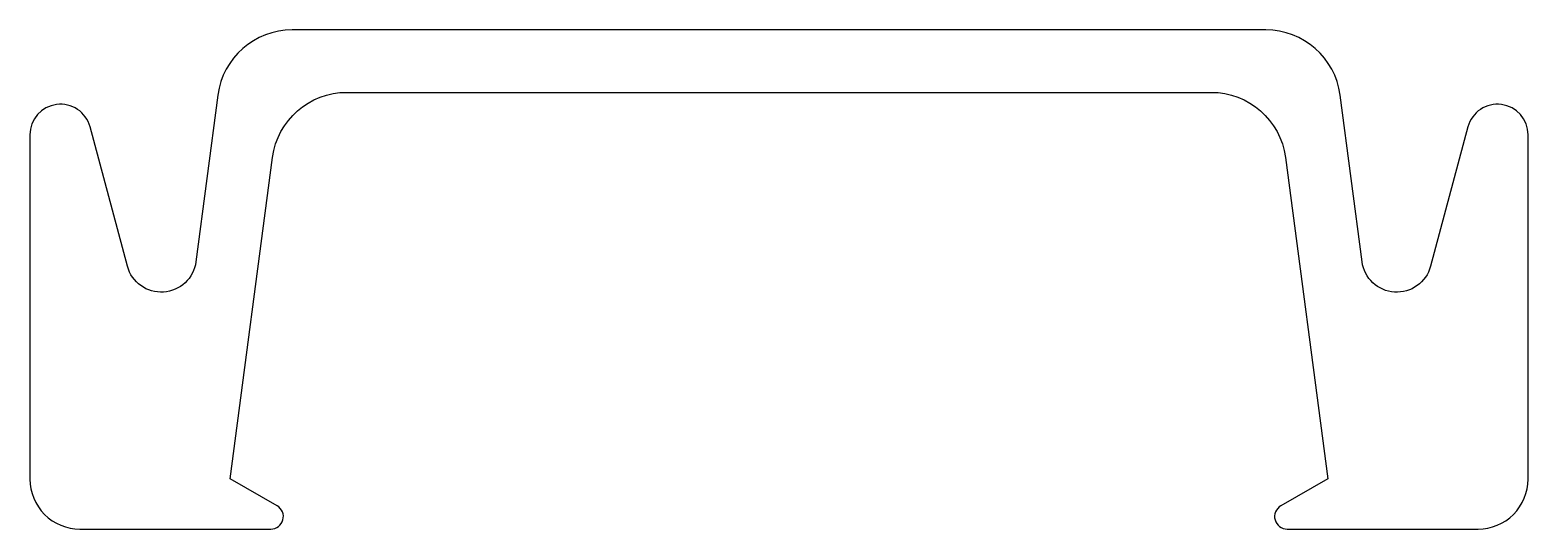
# Model space of a CAD drawing. Extents: x 208.2 to 268.2, y 298.3 to 318.3.
import ezdxf

# ---------------------------------------------------------------- set-up
doc = ezdxf.new("R2010")
doc.units = 0
doc.layers.get('0').update_dxf_attribs({"linetype": 'CONTINUOUS'})

msp = doc.modelspace()

# ---------------------------------------------------------------- linework, layer by layer
at = {"ltscale": 0.2}
msp.add_lwpolyline([(218.059, 299.264), (216.182, 300.348), (217.877, 313.223, -0.376373), (220.852, 315.831), (255.467, 315.831, -0.376373), (258.441, 313.223), (260.136, 300.348), (258.259, 299.264, 0.767327), (258.509, 298.331), (266.159, 298.331, 0.414214), (268.159, 300.331), (268.159, 314.131, 0.876976), (265.751, 314.448), (264.254, 308.86, -0.820679), (261.513, 309.04), (260.634, 315.723, 0.376373), (257.659, 318.331), (218.659, 318.331, 0.376373), (215.685, 315.723), (214.805, 309.04, -0.820679), (212.065, 308.86), (210.567, 314.448, 0.876976), (208.159, 314.131), (208.159, 300.331, 0.414214), (210.159, 298.331), (217.809, 298.331, 0.767327)], format="xyb", close=True, dxfattribs=at)

doc.saveas('drawing.dxf')
